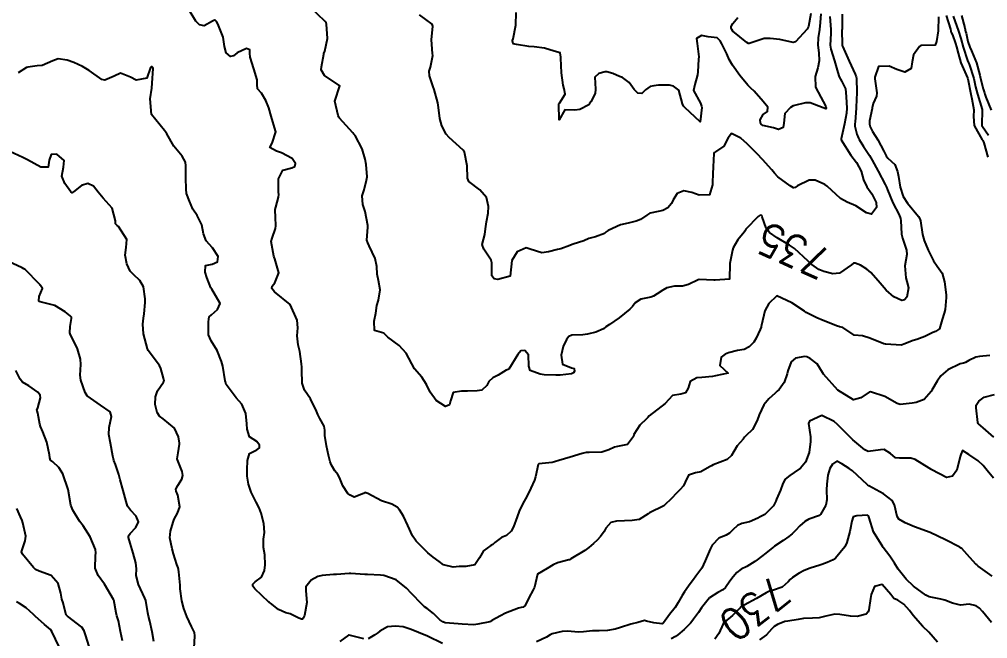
# Model space of a CAD drawing. Header units: metres. Extents: x 318500 to 325275, y 7408834 to 7428799.
# Drawn here: x 320105 to 320228.5, y 7412540.7 to 7412619.7 of the extents above; entities that cross this region are included whole.
import ezdxf
from ezdxf.enums import TextEntityAlignment as Align

# ---------------------------------------------------------------- set-up
doc = ezdxf.new("R2010")
doc.units = ezdxf.units.M
doc.header["$MEASUREMENT"] = 0
for name, color, linetype in [('Cotas', 45, 'Continuous'), ('Curvas de Nivel 1m', 11, 'Continuous'), ('Curvas de Nivel 5m', 15, 'Continuous'), ('Linha Férrea', 20, 'Continuous')]:
    doc.layers.add(name, color=color, linetype=linetype)
doc.styles.add('Style-STANDARD', font='STANDARD.shx')

msp = doc.modelspace()

# ---------------------------------------------------------------- linework, layer by layer
at = {"layer": 'Curvas de Nivel 1m', "flags": 128}
for points, elevation in [([(320222.23, 7412620), (320222.17, 7412618.22), (320221.98, 7412616.88), (320221.78, 7412616.42), (320219.97, 7412616.37), (320219.79, 7412616.24), (320219.02, 7412615.19), (320218.88, 7412614.26), (320218.75, 7412613.43), (320217.92, 7412612.94), (320216.92, 7412613.29), (320215.93, 7412613.74), (320214.55, 7412613.69), (320214.1, 7412612.32), (320214.12, 7412612.11), (320214.35, 7412610.32), (320214.31, 7412609.89), (320213.87, 7412608.94), (320213.76, 7412608.42), (320213.75, 7412608.32), (320213.42, 7412606.74), (320213.4, 7412606.33), (320213.49, 7412605.99), (320213.82, 7412605.37), (320214.48, 7412604.31), (320215.23, 7412602.86), (320215.53, 7412602.3), (320215.78, 7412602), (320216.67, 7412601.19), (320217, 7412600.28), (320217.11, 7412599.65), (320217.34, 7412598.28), (320217.71, 7412597.1), (320218.28, 7412596.26), (320219.67, 7412594.53), (320219.84, 7412594.24), (320219.91, 7412593.99), (320220.17, 7412592.23), (320220.39, 7412591.48), (320220.92, 7412590.23), (320221.6, 7412588.87), (320222.07, 7412588.21), (320222.67, 7412587.29), (320222.99, 7412586.2), (320223.21, 7412584.53), (320223.22, 7412584.19), (320223.06, 7412582.65), (320222.94, 7412582.2), (320222.68, 7412581.38), (320222.34, 7412580.21), (320221.82, 7412579.88), (320221.48, 7412579.72), (320220.48, 7412579.23), (320219.47, 7412578.86), (320219, 7412578.71), (320217.82, 7412578.26), (320217.57, 7412578.15), (320217.46, 7412578.13), (320215.52, 7412578.24), (320215.46, 7412578.25), (320215.24, 7412578.3), (320213.47, 7412579), (320212.52, 7412579.29), (320211.48, 7412579.39), (320210.01, 7412580.37), (320209.59, 7412580.47), (320209.49, 7412580.49), (320209.35, 7412580.53), (320207.5, 7412581.27), (320206.7, 7412581.61), (320205.51, 7412582.19), (320205.36, 7412582.28), (320205.15, 7412582.44), (320203.53, 7412583.53), (320201.62, 7412584.4), (320201.54, 7412584.38), (320200.58, 7412583.44), (320200.09, 7412582.5), (320199.66, 7412580.67), (320199.62, 7412580.51), (320199.59, 7412580.41), (320199.48, 7412580.11), (320198.98, 7412579), (320198.67, 7412578.52), (320198.09, 7412577.89), (320197.45, 7412577.57), (320196.58, 7412577.42), (320195.44, 7412577.15), (320195.02, 7412576.99), (320194.52, 7412576.57), (320194.35, 7412575.51), (320195.41, 7412574.56), (320193.78, 7412574.21), (320193.4, 7412574.11), (320192.04, 7412573.97), (320191.4, 7412573.96), (320190.55, 7412573.47), (320190.28, 7412572.63), (320189.96, 7412572.05), (320189.37, 7412571.88), (320188.31, 7412571.71), (320187.35, 7412570.67), (320185.33, 7412569.1), (320185.15, 7412568.88), (320184.99, 7412568.7), (320184.14, 7412567.89), (320183.35, 7412566.72), (320183.34, 7412566.68), (320183.3, 7412566.46), (320182.56, 7412565.45), (320181.28, 7412565.19), (320180.91, 7412565.12), (320180.19, 7412564.77), (320179.27, 7412564.46), (320177.65, 7412564.41), (320177.27, 7412564.41), (320176.75, 7412564.29), (320175.26, 7412563.81), (320173.78, 7412563.38), (320173.25, 7412563.22), (320172.96, 7412563.16), (320171.25, 7412562.96), (320171.14, 7412562.88), (320170.8, 7412561.31), (320170.68, 7412560.89), (320170.23, 7412559.87), (320169.77, 7412558.9), (320169.18, 7412557.82), (320168.73, 7412556.92), (320168.46, 7412556.22), (320168, 7412554.93), (320167.71, 7412554.36), (320167.12, 7412553.84), (320166.5, 7412553.56), (320165.64, 7412552.95), (320165.37, 7412552.69), (320165.1, 7412552.55), (320164.18, 7412551.88), (320163.66, 7412550.98), (320163.07, 7412550.07), (320161.94, 7412549.88), (320161.07, 7412549.89), (320160.31, 7412549.79), (320159.07, 7412550.09), (320158.51, 7412550.49), (320157.78, 7412551.06), (320157.09, 7412551.61), (320155.58, 7412553.09), (320155.12, 7412553.8), (320154.54, 7412555.11), (320153.96, 7412556.3), (320153.49, 7412557.12), (320153.16, 7412557.43), (320152.49, 7412557.81), (320151.18, 7412558.27), (320149.42, 7412559.18), (320149.19, 7412559.29), (320149.07, 7412559.31), (320148.86, 7412559.18), (320147.68, 7412558.7), (320147.19, 7412558.96), (320146.87, 7412559.2), (320146.26, 7412560.16), (320145.83, 7412561.22), (320145.61, 7412561.61), (320145.23, 7412562.06), (320144.79, 7412562.79), (320144.64, 7412563.24), (320144.42, 7412564.07), (320144.14, 7412565.25), (320143.94, 7412566.6), (320143.93, 7412567.25), (320143.85, 7412567.79), (320143.31, 7412568.76), (320143.05, 7412569.26), (320142.88, 7412569.71), (320142.12, 7412571.27), (320141.37, 7412572.36), (320141.07, 7412573.28), (320141.03, 7412574.92), (320141.02, 7412575.29), (320140.97, 7412575.72), (320140.75, 7412577.29), (320140.56, 7412578.18), (320140.43, 7412579.3), (320140.51, 7412580.33), (320140.4, 7412581.3), (320139.51, 7412583.31), (320137.53, 7412584.94), (320137.18, 7412585.34), (320137.23, 7412585.66), (320137.55, 7412586.06), (320138.1, 7412587.33), (320137.59, 7412589.15), (320137.5, 7412589.34), (320137.45, 7412589.48), (320137.1, 7412591.35), (320137.21, 7412591.76), (320137.64, 7412593.01), (320137.69, 7412593.34), (320137.66, 7412594.47), (320137.6, 7412595.34), (320137.6, 7412595.42), (320137.68, 7412595.74), (320138.04, 7412596.99), (320138.06, 7412597.33), (320138.03, 7412597.66), (320138.03, 7412599.34), (320138.61, 7412600.45), (320139.74, 7412600.73), (320140.14, 7412600.9), (320140.21, 7412601.3), (320139.76, 7412601.95), (320138.42, 7412602.68), (320137.77, 7412602.86), (320136.95, 7412603.35), (320137.24, 7412603.9), (320137.68, 7412605.34), (320137.66, 7412605.48), (320137.09, 7412607.35), (320136.79, 7412608.41), (320136.42, 7412609.35), (320135.87, 7412610.28), (320135.34, 7412610.83), (320135.32, 7412611.37), (320135.3, 7412611.96), (320134.88, 7412613.38), (320134.42, 7412614.89), (320134.39, 7412615.38), (320134.37, 7412615.81), (320133.95, 7412615.97), (320132.78, 7412615.41), (320132.3, 7412615.05), (320131.93, 7412614.94), (320131.36, 7412615.43), (320131.13, 7412616.24), (320130.96, 7412617.43), (320130.29, 7412619.13), (320130.11, 7412619.44), (320129.99, 7412619.57), (320129.86, 7412619.58), (320129.63, 7412619.45), (320128.55, 7412618.89), (320127.98, 7412619.02), (320127.48, 7412619.48), (320126.63, 7412620.87)], 734), ([(320207.21, 7412620.41), (320207.13, 7412619.28), (320207.06, 7412618.41), (320206.89, 7412617.33), (320206.85, 7412616.42), (320206.95, 7412615.42), (320207.01, 7412614.41), (320206.83, 7412613.51), (320206.48, 7412612.42), (320206.53, 7412611.05), (320206.88, 7412610.42), (320207.86, 7412608.59), (320207.9, 7412608.4), (320207.89, 7412608.37), (320207.86, 7412608.29), (320207.53, 7412608.4), (320205.87, 7412609.03), (320205.25, 7412609.06), (320203.86, 7412608.72), (320203.68, 7412608.65), (320203.34, 7412608.47), (320202.64, 7412607.68), (320202.5, 7412606.47), (320202.4, 7412605.9), (320201.82, 7412605.66), (320201.19, 7412605.86), (320199.83, 7412606.16), (320199.62, 7412606.31), (320199.52, 7412606.51), (320199.48, 7412606.87), (320199.85, 7412607.55), (320200.4, 7412607.95), (320200.44, 7412608.5), (320199.87, 7412609.22), (320198.71, 7412610.53), (320198.29, 7412610.93), (320197.9, 7412611.3), (320196.86, 7412612.55), (320195.93, 7412613.85), (320195.52, 7412614.57), (320195.23, 7412615.29), (320194.58, 7412616.58), (320194.36, 7412616.97), (320193.98, 7412617.34), (320192.83, 7412617.46), (320191.98, 7412617.63), (320191.34, 7412617.26), (320191.44, 7412616.63), (320191.64, 7412614.93), (320191.63, 7412614.62), (320191.53, 7412613.01), (320191.49, 7412612.62), (320191.13, 7412611.4), (320190.95, 7412610.63), (320191.87, 7412609.01), (320192, 7412608.62), (320192.03, 7412608.44), (320191.83, 7412606.62), (320189.86, 7412608.46), (320189.68, 7412608.64), (320189.58, 7412608.93), (320189.12, 7412610.65), (320188.42, 7412611.19), (320187.9, 7412611.31), (320186.5, 7412611.29), (320185.9, 7412611.23), (320185.45, 7412611.15), (320184.86, 7412610.71), (320184.37, 7412610.23), (320183.88, 7412610.26), (320183.42, 7412610.73), (320182.78, 7412611.62), (320181.91, 7412612.26), (320181.55, 7412612.4), (320180.68, 7412612.77), (320179.91, 7412612.99), (320179.71, 7412612.98), (320178.89, 7412612.79), (320178.39, 7412612.31), (320178.45, 7412610.79), (320178.43, 7412610.25), (320177.87, 7412609.16), (320177.72, 7412608.94), (320177.6, 7412608.8), (320176.48, 7412608.19), (320175.85, 7412608.12), (320174.56, 7412608.14), (320173.83, 7412606.86), (320173.78, 7412608.86), (320173.79, 7412608.93), (320173.86, 7412609.01), (320174.59, 7412610.14), (320174.48, 7412610.85), (320174.36, 7412611.32), (320174.14, 7412612.86), (320174.06, 7412614.73), (320174.06, 7412614.86), (320173.95, 7412615.41), (320173.19, 7412615.62), (320171.96, 7412616.01), (320170.66, 7412616.2), (320169.96, 7412616.23), (320168.39, 7412616.5), (320167.96, 7412616.58), (320167.9, 7412616.94), (320167.9, 7412617.01), (320167.97, 7412617.21), (320168.32, 7412618.94), (320168.36, 7412620.59)], 737), ([(320205.93, 7412620.43), (320205.63, 7412618.8), (320205.46, 7412618.44), (320203.97, 7412616.85), (320203.69, 7412616.74), (320201.98, 7412617.12), (320200.75, 7412617.27), (320199.98, 7412617.24), (320198.06, 7412616.63), (320197.97, 7412616.62), (320197.78, 7412616.73), (320195.99, 7412618.2), (320195.84, 7412618.41), (320195.78, 7412618.56), (320195.76, 7412618.79), (320196, 7412619.16), (320196.63, 7412619.94)], 738), ([(320208.36, 7412620.05), (320208.47, 7412618.4), (320208.47, 7412617.91), (320208.4, 7412616.4), (320208.48, 7412615.88), (320208.95, 7412614.39), (320209.37, 7412612.93), (320209.54, 7412612.38), (320209.9, 7412611.76), (320210.35, 7412610.83), (320210.41, 7412610.37), (320210.43, 7412609.82), (320210.52, 7412608.37), (320210.49, 7412607.73), (320210.23, 7412606.37), (320209.81, 7412604.47), (320209.79, 7412604.4), (320209.79, 7412604.38), (320209.81, 7412604.33), (320211.03, 7412602.36), (320211.77, 7412601.42), (320212.35, 7412600.34), (320212.64, 7412599.23), (320213.08, 7412598.33), (320213.72, 7412597.44), (320214.25, 7412596.31), (320214.33, 7412595.67), (320213.68, 7412594.84), (320213.02, 7412594.99), (320211.69, 7412595.9), (320210.58, 7412596.37), (320209.71, 7412596.84), (320208.01, 7412598.4), (320207.73, 7412598.62), (320206.49, 7412599.17), (320205.74, 7412599.16), (320204.23, 7412598.45), (320203.95, 7412598.23), (320203.73, 7412598.21), (320203.31, 7412598.46), (320201.74, 7412599.61), (320201.32, 7412600.06), (320200.97, 7412600.49), (320199.77, 7412601.81), (320199.09, 7412602.52), (320197.8, 7412603.8), (320197.01, 7412604.55), (320195.82, 7412605.14), (320195.38, 7412604.57), (320194.84, 7412603.53), (320193.78, 7412602.77), (320193.66, 7412602.71), (320193.55, 7412602.59), (320193.49, 7412600.86), (320193.48, 7412600.59), (320193.45, 7412600.3), (320193.4, 7412598.6), (320193.02, 7412597.3), (320191.71, 7412597.26), (320190.74, 7412597.6), (320189.72, 7412597.81), (320188.88, 7412597.48), (320188.39, 7412596.66), (320188.16, 7412596.19), (320187.68, 7412595.66), (320187.06, 7412595.3), (320185.67, 7412595.02), (320185.4, 7412594.97), (320185, 7412594.71), (320184.22, 7412594.16), (320183.66, 7412593.96), (320182.62, 7412593.7), (320181.66, 7412593.47), (320180.08, 7412592.77), (320179.85, 7412592.58), (320179.64, 7412592.36), (320178.47, 7412591.96), (320177.63, 7412591.74), (320176.99, 7412591.45), (320175.62, 7412591.01), (320175.49, 7412590.97), (320175.2, 7412590.84), (320174.03, 7412590.43), (320173.61, 7412590.34), (320172.46, 7412590.01), (320171.61, 7412589.89), (320170.13, 7412590.39), (320169.61, 7412590.52), (320168.5, 7412590.03), (320167.81, 7412588.94), (320167.57, 7412586.94), (320166.02, 7412586.49), (320165.56, 7412586.57), (320165.25, 7412586.96), (320165.24, 7412588.62), (320165.17, 7412588.97), (320164.23, 7412590.36), (320164.03, 7412590.98), (320164.37, 7412592.24), (320164.44, 7412592.98), (320164.55, 7412593.87), (320164.76, 7412594.97), (320164.84, 7412595.81), (320164.58, 7412596.98), (320163.71, 7412597.95), (320162.31, 7412599.01), (320162.14, 7412599.42), (320162.1, 7412601.01), (320161.78, 7412602.76), (320161.61, 7412603.02), (320159.8, 7412604.62), (320159.42, 7412605.05), (320158.87, 7412606.11), (320158.62, 7412607.06), (320158.45, 7412608.46), (320158.36, 7412609.06), (320157.89, 7412610.76), (320157.78, 7412611.07), (320157.3, 7412612.47), (320157.25, 7412613.08), (320157.42, 7412613.58), (320157.72, 7412615.07), (320157.7, 7412615.32), (320157.54, 7412617.08), (320157.72, 7412618.81), (320157.64, 7412619.08), (320156.01, 7412620.29)], 736), ([(320223.2, 7412620.2), (320223.75, 7412618.43), (320223.8, 7412618.19), (320223.82, 7412618.03), (320223.99, 7412617.71), (320224.4, 7412616.61), (320224.53, 7412616.18), (320224.74, 7412615.4), (320225.09, 7412614.17), (320225.91, 7412612.23), (320225.94, 7412612.16), (320225.95, 7412612.12), (320226.34, 7412610.16), (320226.48, 7412609.56), (320226.72, 7412608.15), (320226.69, 7412607.31), (320226.77, 7412606.15), (320227.81, 7412604.33), (320227.89, 7412604.22), (320227.93, 7412604.14), (320228, 7412603.94), (320228.53, 7412602.13)], 733), ([(320224.1, 7412620.11), (320224.78, 7412618.18), (320225.05, 7412617.25), (320225.35, 7412616.17), (320225.94, 7412614.45), (320226.06, 7412614.16), (320226.13, 7412613.97), (320226.71, 7412612.15), (320226.96, 7412611.09), (320227.18, 7412610.15), (320227.8, 7412608.2), (320227.81, 7412608.14), (320227.76, 7412606.21), (320227.77, 7412606.14), (320227.83, 7412606.04), (320228.6, 7412604.91)], 732), ([(320225.16, 7412620.17), (320225.56, 7412618.6), (320225.68, 7412618.16), (320225.74, 7412617.92), (320225.98, 7412616.88), (320226.21, 7412616.16), (320226.42, 7412615.69), (320227.08, 7412614.15), (320227.48, 7412612.58), (320227.57, 7412612.14), (320227.9, 7412610.84), (320228.1, 7412610.34), (320228.14, 7412610.14), (320228.26, 7412609.76), (320228.93, 7412608.12)], 731), ([(320228.78, 7412576.78), (320227.44, 7412576.69), (320227, 7412576.58), (320226.1, 7412576.15), (320225.68, 7412575.91), (320225.43, 7412575.84), (320225, 7412575.75), (320223.42, 7412574.98), (320222.52, 7412574.2), (320222.07, 7412573.54), (320221.38, 7412572.37), (320221.32, 7412572.28), (320221.29, 7412572.22), (320220.39, 7412571.2), (320219.36, 7412570.82), (320218.88, 7412570.73), (320217.35, 7412570.54), (320216.95, 7412570.68), (320215.37, 7412571.58), (320213.53, 7412572.17), (320213.38, 7412572.13), (320212.32, 7412571.38), (320211.36, 7412571.16), (320209.38, 7412572.38), (320207.57, 7412574.4), (320207.41, 7412574.65), (320206.73, 7412575.72), (320205.84, 7412576.42), (320205.43, 7412576.62), (320205.19, 7412576.68), (320203.97, 7412576.45), (320203.43, 7412575.98), (320203.02, 7412574.86), (320202.93, 7412574.46), (320202.52, 7412573.34), (320201.88, 7412572.48), (320201.63, 7412572.23), (320201.37, 7412572), (320200.58, 7412571.27), (320199.95, 7412570.5), (320199.34, 7412569.22), (320199.1, 7412568.51), (320198.5, 7412567.34), (320197.65, 7412566.53), (320197.47, 7412566.36), (320197.29, 7412566.12), (320196.53, 7412565.29), (320196.1, 7412564.55), (320195.8, 7412564.02), (320195.26, 7412563.52), (320193.5, 7412562.84), (320193.25, 7412562.73), (320193.03, 7412562.59), (320191.89, 7412561.96), (320191.24, 7412561.81), (320190.35, 7412561.51), (320189.91, 7412560.63), (320189.69, 7412560.15), (320189.21, 7412559.65), (320188.7, 7412559.15), (320188.27, 7412558.65), (320187.18, 7412557.63), (320185.38, 7412556.7), (320185.22, 7412556.65), (320185.17, 7412556.61), (320184.02, 7412555.85), (320183.16, 7412555.75), (320182.18, 7412555.71), (320181.15, 7412555.65), (320180.44, 7412555.47), (320179.8, 7412554.77), (320179.58, 7412554.33), (320179.12, 7412553.68), (320178.67, 7412553.24), (320178.21, 7412552.79), (320177.61, 7412552.29), (320177.1, 7412551.93), (320175.33, 7412550.83), (320175.17, 7412550.74), (320175.09, 7412550.71), (320173.61, 7412550.32), (320173.08, 7412550.1), (320172.31, 7412549.63), (320171.06, 7412548.88), (320170.67, 7412547.25), (320170.51, 7412546.89), (320169.98, 7412545.86), (320169.5, 7412544.9), (320169.23, 7412544.68), (320169.01, 7412544.64), (320168.66, 7412544.57), (320166.99, 7412543.91), (320166.34, 7412543.59), (320165.23, 7412542.96), (320165.07, 7412542.87), (320164.98, 7412542.83), (320163.47, 7412542.49), (320162.97, 7412542.43), (320161.47, 7412542.51), (320160.97, 7412542.56), (320159.31, 7412542.7), (320158.98, 7412542.79), (320158.6, 7412543.05), (320157.82, 7412543.89), (320156.99, 7412544.5), (320156.66, 7412544.74), (320156.31, 7412545.08), (320155.02, 7412546.44), (320154.37, 7412547.11), (320153.05, 7412548.15), (320151.47, 7412548.73), (320151.05, 7412548.76), (320149.39, 7412548.84), (320149.06, 7412548.87), (320147.26, 7412548.99), (320147.06, 7412548.99), (320145.43, 7412548.85), (320145.05, 7412548.84), (320143.59, 7412548.72), (320143.05, 7412548.59), (320142.19, 7412548.12), (320141.54, 7412547.27), (320141.54, 7412546.76), (320141.64, 7412545.27), (320141.34, 7412543.63), (320141.2, 7412543.28), (320141.09, 7412543.17), (320140.98, 7412543.15), (320140.63, 7412543.29), (320139.53, 7412543.85), (320138.99, 7412543.97), (320138.04, 7412544.37), (320137, 7412545.19), (320136.91, 7412545.26), (320136.82, 7412545.34), (320135.03, 7412547.03), (320134.76, 7412547.36), (320134.76, 7412547.63), (320135.04, 7412547.92), (320135.87, 7412548.53), (320136.26, 7412549.35), (320136.34, 7412550.08), (320136.29, 7412551.35), (320136.13, 7412552.31), (320136.13, 7412553.35), (320136.26, 7412554.21), (320136.17, 7412555.35), (320135.83, 7412556.67), (320135.55, 7412557.36), (320135.17, 7412558.08), (320134.55, 7412559.37), (320134.21, 7412560.36), (320134.06, 7412561.38), (320134.06, 7412562.21), (320134.1, 7412563.38), (320134.34, 7412564.29), (320135.26, 7412564.74), (320135.61, 7412565.01), (320135.62, 7412565.36), (320135.28, 7412565.84), (320134.34, 7412566.43), (320134.03, 7412567.38), (320134, 7412568.08), (320133.85, 7412569.38), (320133.34, 7412570.58), (320132.64, 7412571.4), (320131.38, 7412573.1), (320131.26, 7412573.42), (320131.24, 7412573.56), (320130.94, 7412575.42), (320130.78, 7412576.05), (320130.2, 7412577.43), (320129.45, 7412578.65), (320129.11, 7412579.45), (320129.12, 7412581.09), (320129.14, 7412581.45), (320129.21, 7412581.72), (320129.49, 7412582.01), (320130.26, 7412582.67), (320130.58, 7412583.43), (320129.54, 7412585.28), (320129.42, 7412585.44), (320128.88, 7412586.77), (320128.68, 7412587.45), (320128.74, 7412588.28), (320129.57, 7412588.44), (320130.25, 7412588.77), (320130.36, 7412589.43), (320129.61, 7412590.52), (320128.82, 7412591.45), (320128.49, 7412592.31), (320128.24, 7412593.46), (320127.66, 7412594.68), (320127.13, 7412595.48), (320126.67, 7412596.5), (320126.32, 7412597.49), (320126.25, 7412598.03), (320126.22, 7412599.49), (320126.21, 7412601.02), (320126.19, 7412601.49), (320125.76, 7412602.22), (320124.7, 7412603.51), (320123.8, 7412605.07), (320123.63, 7412605.35), (320123.48, 7412605.52), (320121.83, 7412607.55), (320121.66, 7412609.55), (320121.87, 7412610.92), (320121.93, 7412611.55), (320122.04, 7412613.42), (320122.02, 7412613.55), (320121.91, 7412613.66), (320121.81, 7412613.66), (320121.7, 7412613.55), (320121.25, 7412612.2), (320119.89, 7412611.93), (320119.15, 7412612.33), (320117.9, 7412612.83), (320117.06, 7412612.45), (320115.88, 7412611.95), (320115.5, 7412612.02), (320113.9, 7412613.16), (320113.04, 7412613.67), (320111.92, 7412614.18), (320111.1, 7412614.51), (320109.92, 7412614.66), (320109.25, 7412614.39), (320107.91, 7412613.82), (320107.85, 7412613.8), (320107.27, 7412613.75), (320106.06, 7412613.61), (320105.91, 7412613.57), (320104.81, 7412612.86)], 733), ([(320127.27, 7412539.46), (320127.37, 7412541.04), (320127.31, 7412541.46), (320126.96, 7412542.22), (320126.34, 7412543.48), (320125.98, 7412544.49), (320125.72, 7412545.48), (320125.51, 7412547.01), (320125.49, 7412547.49), (320125.34, 7412549.21), (320125.3, 7412549.5), (320125.25, 7412549.68), (320125.07, 7412550.11), (320124.65, 7412551.5), (320124.46, 7412552.13), (320124.16, 7412553.51), (320124.26, 7412554.37), (320124.6, 7412555.51), (320124.73, 7412555.92), (320125.15, 7412556.69), (320125.44, 7412557.5), (320125.18, 7412558.96), (320124.99, 7412559.5), (320124.96, 7412559.74), (320125.2, 7412560.19), (320125.71, 7412561), (320125.83, 7412561.49), (320125.73, 7412562), (320125.24, 7412563.26), (320125.15, 7412563.5), (320125.12, 7412563.62), (320125.25, 7412564.39), (320125.39, 7412565.5), (320125.39, 7412565.62), (320125.28, 7412566.42), (320124.77, 7412567.51), (320123.31, 7412568.7), (320122.84, 7412569.05), (320122.54, 7412569.53), (320122.32, 7412570.55), (320122.34, 7412571.54), (320122.59, 7412572.3), (320123.38, 7412573.38), (320123.43, 7412573.47), (320123.44, 7412573.52), (320123.38, 7412573.89), (320123.03, 7412575.16), (320122.85, 7412575.53), (320121.43, 7412577.44), (320121.37, 7412577.55), (320121.33, 7412577.65), (320120.81, 7412579.56), (320120.72, 7412580.81), (320120.82, 7412581.56), (320120.92, 7412582.13), (320121.04, 7412583.56), (320121.03, 7412584.04), (320120.8, 7412585.56), (320120.34, 7412586.36), (320119.56, 7412587.13), (320119.11, 7412587.58), (320118.68, 7412588.48), (320118.48, 7412589.59), (320118.61, 7412590.58), (320118.68, 7412591.59), (320117.64, 7412593.25), (320117.44, 7412593.41), (320117.25, 7412593.61), (320117.25, 7412594), (320116.8, 7412595.61), (320115.69, 7412596.89), (320115.04, 7412597.64), (320114.45, 7412598.39), (320113.71, 7412598.76), (320112.9, 7412598.48), (320111.9, 7412597.68), (320111.8, 7412597.58), (320111.7, 7412597.54), (320111.54, 7412597.68), (320110.77, 7412598.75), (320110.39, 7412599.7), (320110.61, 7412600.83), (320110.68, 7412601.7), (320109.76, 7412602.48), (320109.03, 7412602.45), (320108.78, 7412601.72), (320108.65, 7412600.82), (320107.74, 7412600.82), (320106.01, 7412601.76), (320105.75, 7412601.91), (320105.44, 7412602.08), (320103.77, 7412602.84)], 732), ([(320122.14, 7412540.32), (320121.93, 7412541.54), (320121.62, 7412542.89), (320121.47, 7412543.54), (320121.38, 7412543.94), (320121.1, 7412545.55), (320121, 7412545.84), (320120.16, 7412547.56), (320119.9, 7412548.71), (320119.91, 7412549.57), (320119.84, 7412550.34), (320119.51, 7412551.57), (320119.1, 7412552.85), (320118.9, 7412553.58), (320118.9, 7412553.79), (320119.12, 7412554.09), (320119.84, 7412554.85), (320120.19, 7412555.56), (320119.87, 7412556.29), (320119.15, 7412557.05), (320118.78, 7412557.58), (320118.59, 7412558.17), (320118.22, 7412559.59), (320117.85, 7412560.95), (320117.68, 7412561.6), (320117.23, 7412562.87), (320117.02, 7412563.39), (320116.97, 7412563.6), (320116.91, 7412563.94), (320116.59, 7412565.61), (320116.38, 7412566.71), (320116.43, 7412567.61), (320116.74, 7412569.03), (320116.56, 7412569.61), (320115.33, 7412570.45), (320113.65, 7412571.66), (320113.36, 7412572.08), (320112.82, 7412573.67), (320112.75, 7412574.31), (320112.81, 7412575.67), (320112.77, 7412576.31), (320112.38, 7412577.67), (320111.46, 7412579.58), (320111.42, 7412579.68), (320111.47, 7412580.52), (320111.65, 7412581.5), (320111.65, 7412581.68), (320111.48, 7412581.85), (320110.81, 7412582.37), (320109.5, 7412583.17), (320107.62, 7412583.63), (320107.51, 7412583.68), (320107.47, 7412583.74), (320107.47, 7412583.79), (320107.52, 7412584.31), (320107.92, 7412585.35), (320107.67, 7412585.74), (320107.62, 7412585.82), (320107.54, 7412585.91), (320105.71, 7412587.76), (320105.56, 7412587.87), (320105.35, 7412587.98), (320103.58, 7412588.81)], 731), ([(320229.3, 7412566.36), (320227.9, 7412567.55), (320227.33, 7412568.08), (320227.28, 7412568.14), (320227.22, 7412568.25), (320227.01, 7412570.14), (320227.02, 7412570.48), (320227.36, 7412570.96), (320228.04, 7412571.46), (320229.38, 7412571.83)], 733), ([(320229.24, 7412561.14), (320228.41, 7412562.12), (320227.9, 7412562.77), (320227.26, 7412563.35), (320226.08, 7412564.15), (320225.28, 7412564.66), (320225.06, 7412564.16), (320225, 7412563.9), (320224.54, 7412562.17), (320224.02, 7412561.4), (320223.24, 7412561.23), (320221.35, 7412562.22), (320221.3, 7412562.27), (320221.25, 7412562.3), (320221.05, 7412562.42), (320219.26, 7412563.51), (320218.7, 7412563.69), (320217.26, 7412563.7), (320216.75, 7412563.76), (320216.11, 7412564.29), (320215.28, 7412564.79), (320214.81, 7412564.78), (320213.27, 7412564.56), (320212.82, 7412564.78), (320211.3, 7412566.05), (320210.95, 7412566.36), (320209.32, 7412567.98), (320208.92, 7412568.38), (320207.34, 7412569.15), (320205.75, 7412568.42), (320205.65, 7412568.1), (320205.89, 7412566.42), (320205.9, 7412565.81), (320205.72, 7412564.42), (320205.26, 7412563.18), (320204.63, 7412562.44), (320203.83, 7412561.87), (320203.24, 7412561.49), (320202.68, 7412561.01), (320202.38, 7412560.47), (320202.06, 7412559.61), (320201.57, 7412558.48), (320201.46, 7412558.21), (320201.18, 7412557.62), (320200.05, 7412556.5), (320199.46, 7412556.21), (320199.16, 7412556.06), (320198.11, 7412555.57), (320197.15, 7412555.34), (320196.58, 7412555.12), (320196, 7412554.55), (320195.57, 7412554.12), (320195.13, 7412553.89), (320194.22, 7412553.48), (320193.37, 7412552.59), (320193.11, 7412552.1), (320192.47, 7412550.6), (320192.04, 7412549.65), (320191.29, 7412548.62), (320191.18, 7412548.5), (320191.06, 7412548.36), (320190.33, 7412547.34), (320189.82, 7412546.63), (320189.51, 7412546.15), (320189.02, 7412545.28), (320188.62, 7412544.65), (320187.93, 7412543.73), (320187.16, 7412542.67), (320187.07, 7412542.58), (320186.98, 7412542.55), (320185.91, 7412542.69), (320184.98, 7412542.91), (320184.72, 7412542.97), (320183.86, 7412542.71), (320183.14, 7412542.56), (320182.98, 7412542.52), (320181.64, 7412542.07), (320180.97, 7412541.87), (320180.01, 7412541.72), (320178.96, 7412541.68), (320178.07, 7412541.67), (320176.96, 7412541.54), (320176.28, 7412541.49), (320174.96, 7412541.61), (320174.21, 7412541.59), (320172.96, 7412541.28), (320172.67, 7412541.14), (320172.2, 7412540.86), (320170.94, 7412540.26)], 732), ([(320229.07, 7412548.63), (320227.3, 7412549.92), (320227.09, 7412550.1), (320227.04, 7412550.14), (320226.22, 7412551.02), (320225.18, 7412552.16), (320225.11, 7412552.22), (320224.95, 7412552.32), (320223.13, 7412553.27), (320221.14, 7412554.22), (320219.15, 7412554.94), (320217.98, 7412555.44), (320217.16, 7412555.91), (320216.97, 7412556.27), (320216.63, 7412557.72), (320216.3, 7412558.28), (320215.2, 7412559.14), (320213.35, 7412560.18), (320213.22, 7412560.26), (320213.13, 7412560.32), (320211.25, 7412562.08), (320210.84, 7412562.36), (320209.88, 7412562.99), (320209.26, 7412563.33), (320208.7, 7412562.94), (320208.36, 7412562.39), (320208.1, 7412561.53), (320207.98, 7412560.39), (320207.94, 7412559.66), (320207.96, 7412558.39), (320207.86, 7412557.71), (320207.17, 7412556.51), (320207.03, 7412556.4), (320205.68, 7412555.91), (320205.16, 7412555.62), (320204.53, 7412555.06), (320203.98, 7412554.45), (320203.56, 7412554.03), (320203.13, 7412553.71), (320202.39, 7412553.2), (320201.32, 7412552.48), (320201.21, 7412552.38), (320201.11, 7412552.28), (320200.18, 7412551.58), (320199.09, 7412550.74), (320198.8, 7412550.51), (320197.76, 7412549.85), (320197.07, 7412549.51), (320196.5, 7412549.12), (320196.03, 7412548.55), (320195.61, 7412547.99), (320195.04, 7412547.2), (320194.71, 7412546.89), (320194.09, 7412546.57), (320193.02, 7412545.86), (320191.98, 7412544.61), (320191.6, 7412544.01), (320190.99, 7412543.17), (320190.75, 7412542.85), (320190.57, 7412542.62), (320189.78, 7412541.82), (320188.96, 7412541.13), (320188.67, 7412540.93), (320188.13, 7412540.65)], 731), ([(320113.89, 7412539.64), (320113.43, 7412541.16), (320113.25, 7412541.65), (320112.96, 7412542.11), (320111.13, 7412543.52), (320110.98, 7412543.64), (320110.96, 7412543.68), (320110.55, 7412545.24), (320110.38, 7412545.69), (320110.26, 7412546.45), (320109.94, 7412547.7), (320109.04, 7412548.71), (320107.52, 7412549.26), (320107.06, 7412549.48), (320106.78, 7412549.74), (320105.38, 7412551.45), (320105.27, 7412551.76), (320105.72, 7412553.13), (320105.81, 7412553.75), (320105.44, 7412555.45), (320105.33, 7412555.76), (320105.14, 7412556.23), (320104.67, 7412557.29)], 729), ([(320222.11, 7412540.2), (320220.97, 7412541.48), (320220.24, 7412542.23), (320219, 7412543.63), (320218.52, 7412544.25), (320217.81, 7412545.05), (320217.02, 7412545.56), (320216.54, 7412545.79), (320216.15, 7412546.28), (320215.05, 7412547.57), (320214.05, 7412547.3), (320213.64, 7412546.31), (320213.56, 7412545.78), (320213.34, 7412544.32), (320213.26, 7412544.07), (320213, 7412543.8), (320211.86, 7412543.47), (320211, 7412543.53), (320209.63, 7412543.74), (320209, 7412543.77), (320207.85, 7412543.54), (320206.99, 7412543.31), (320206.15, 7412543.26), (320204.99, 7412543.23), (320204.33, 7412543.1), (320202.99, 7412542.91), (320202.61, 7412542.84), (320201.68, 7412542.47), (320201.25, 7412542.2), (320200.97, 7412541.91), (320200.28, 7412541.17), (320199.37, 7412540.5)], 729), ([(320110.01, 7412539.69), (320109.18, 7412541.48), (320109.05, 7412541.71), (320108.95, 7412541.82), (320108.21, 7412542.47), (320106.98, 7412543.53), (320106.77, 7412543.73), (320105.83, 7412544.59), (320104.99, 7412545.14), (320104.6, 7412545.37)], 728), ([(320158.94, 7412540.05), (320157.03, 7412540.99), (320156.95, 7412541.03), (320156.85, 7412541.07), (320154.96, 7412541.83), (320153.93, 7412542.15), (320152.97, 7412542.26), (320151.95, 7412542.15), (320150.96, 7412541.6), (320150.7, 7412541.4), (320150.34, 7412541.16), (320149.48, 7412540.63)], 732), ([(320148.94, 7412540.63), (320147.03, 7412541.12), (320146.95, 7412541.1), (320145.86, 7412540.29)], 732)]:
    msp.add_lwpolyline(points, dxfattribs=dict(at, elevation=elevation))
at = {"layer": 'Curvas de Nivel 5m', "flags": 128}
for points, elevation in [([(320209.94, 7412620.38), (320209.92, 7412618.46), (320209.91, 7412618.38), (320209.92, 7412616.43), (320209.93, 7412616.38), (320209.97, 7412616.27), (320210.83, 7412614.37), (320211.58, 7412612.69), (320211.73, 7412612.35), (320211.76, 7412612.2), (320211.8, 7412610.35), (320211.73, 7412608.49), (320211.72, 7412608.35), (320211.58, 7412606.61), (320211.54, 7412606.35), (320211.53, 7412606.05), (320211.82, 7412605.03), (320212, 7412604.53), (320212.09, 7412604.35), (320212.65, 7412603.49), (320213.4, 7412602.33), (320213.77, 7412601.72), (320214.54, 7412600.31), (320215.43, 7412598.61), (320215.58, 7412598.3), (320215.72, 7412597.93), (320216.41, 7412596.29), (320217.21, 7412594.74), (320217.39, 7412594.27), (320217.4, 7412594.01), (320217.5, 7412592.27), (320217.64, 7412591.77), (320218.13, 7412590.26), (320218.18, 7412589.69), (320217.93, 7412588.26), (320218.04, 7412586.72), (320218.18, 7412586.26), (320218.38, 7412585.43), (320218.18, 7412584.26), (320217.88, 7412583.92), (320217.53, 7412583.82), (320216.54, 7412584.28), (320215.55, 7412585.13), (320214.54, 7412586.31), (320213.58, 7412587.39), (320213.07, 7412587.81), (320212.28, 7412588.34), (320211.59, 7412588.58), (320211.38, 7412588.57), (320211.14, 7412588.36), (320209.58, 7412587.31), (320208.75, 7412587.22), (320207.58, 7412587.52), (320206.96, 7412587.78), (320206.07, 7412588.42), (320205.6, 7412588.83), (320203.84, 7412590.46), (320203.62, 7412590.63), (320203.23, 7412590.86), (320201.64, 7412591.83), (320200.67, 7412592.49), (320200.23, 7412593.07), (320199.75, 7412594.51), (320199.67, 7412594.66), (320199.49, 7412594.69), (320199.24, 7412594.52), (320197.65, 7412592.92), (320197.52, 7412592.68), (320197.44, 7412592.54), (320196.64, 7412591.55), (320196.03, 7412590.56), (320195.93, 7412590.24), (320195.59, 7412588.56), (320195.57, 7412586.56), (320193.74, 7412586.42), (320193.57, 7412586.42), (320191.7, 7412586.49), (320191.57, 7412586.46), (320190.35, 7412585.84), (320189.56, 7412585.65), (320188.55, 7412585.66), (320187.55, 7412585.43), (320187.08, 7412585.14), (320186.35, 7412584.69), (320185.86, 7412584.37), (320185.53, 7412584.26), (320184.25, 7412583.99), (320183.52, 7412583.5), (320183.17, 7412583.07), (320182.87, 7412582.73), (320181.5, 7412581.61), (320180.24, 7412580.77), (320179.81, 7412580.45), (320179.48, 7412580.2), (320178.5, 7412579.76), (320177.47, 7412579.53), (320176.84, 7412579.44), (320175.47, 7412579.38), (320175.08, 7412579.23), (320174.77, 7412578.84), (320174.34, 7412577.95), (320174.09, 7412576.85), (320174.27, 7412575.7), (320175.41, 7412575.23), (320175.75, 7412575.16), (320175.78, 7412574.82), (320175.66, 7412574.58), (320175.4, 7412574.46), (320173.97, 7412574.28), (320173.4, 7412574.27), (320171.93, 7412574.35), (320171.4, 7412574.4), (320170.14, 7412574.9), (320169.95, 7412575.44), (320169.94, 7412576.9), (320169.44, 7412577.44), (320168.94, 7412577.41), (320168.56, 7412576.92), (320167.41, 7412575.05), (320167.35, 7412575), (320167.09, 7412574.94), (320166.07, 7412574.28), (320165.39, 7412573.93), (320164.85, 7412573.5), (320164.59, 7412572.97), (320163.97, 7412572.39), (320163.37, 7412572.31), (320162.13, 7412572.24), (320161.37, 7412572.25), (320160.32, 7412572.08), (320159.96, 7412571.03), (320159.86, 7412570.52), (320159.34, 7412570.29), (320158.13, 7412571.06), (320157.37, 7412572.14), (320156.9, 7412573.08), (320156.32, 7412574.02), (320155.4, 7412575.1), (320154.3, 7412577.11), (320153.44, 7412578.06), (320151.99, 7412579.14), (320151.73, 7412579.41), (320151.46, 7412579.64), (320150.29, 7412579.99), (320150.26, 7412581.17), (320150.46, 7412582.2), (320150.6, 7412583.16), (320150.8, 7412583.88), (320151.02, 7412585.16), (320150.78, 7412586.39), (320150.62, 7412587.16), (320150.57, 7412588.17), (320150.35, 7412589.17), (320149.61, 7412590.81), (320149.42, 7412591.18), (320149.29, 7412591.52), (320149.42, 7412593.18), (320149.42, 7412593.4), (320149.11, 7412595.19), (320148.79, 7412596.08), (320148.69, 7412597.19), (320148.96, 7412597.93), (320149.27, 7412599.18), (320149.33, 7412599.58), (320149.23, 7412601.19), (320149.08, 7412601.86), (320148.69, 7412603.19), (320147.8, 7412604.89), (320147.66, 7412605.06), (320147.52, 7412605.2), (320145.83, 7412607.09), (320145.73, 7412607.23), (320145.63, 7412607.44), (320145.24, 7412609.24), (320145.88, 7412611.23), (320143.9, 7412612.53), (320143.5, 7412613.26), (320143.53, 7412613.65), (320143.82, 7412615.26), (320143.84, 7412615.36), (320143.94, 7412615.62), (320144.27, 7412617.26), (320144.17, 7412619.08), (320144.11, 7412619.26), (320143.99, 7412619.44), (320142.02, 7412621.28)], 735), ([(320118.12, 7412540.39), (320117.88, 7412541.59), (320117.63, 7412542.93), (320117.43, 7412543.59), (320117.33, 7412543.94), (320117.03, 7412545.6), (320117, 7412545.68), (320115.84, 7412547.62), (320115.05, 7412548.74), (320114.64, 7412549.64), (320114.68, 7412551.24), (320114.75, 7412551.63), (320114.68, 7412552.04), (320114, 7412553.65), (320113.13, 7412555.05), (320112.67, 7412555.66), (320111.79, 7412557.04), (320111.53, 7412557.68), (320111.19, 7412559.68), (320110.53, 7412561.69), (320110.03, 7412562.5), (320109.24, 7412563.23), (320108.97, 7412563.45), (320108.86, 7412563.72), (320108.83, 7412564.13), (320108.48, 7412565.72), (320107.96, 7412567.06), (320107.7, 7412567.73), (320107.61, 7412568.05), (320107.32, 7412569.42), (320107.24, 7412569.74), (320107.23, 7412569.84), (320107.33, 7412570.1), (320107.69, 7412571.39), (320107.62, 7412571.74), (320107.36, 7412572.11), (320106.21, 7412572.91), (320105.37, 7412573.41), (320105.1, 7412573.76), (320104.52, 7412574.9)], 730), ([(320228.99, 7412542.74), (320227.83, 7412544.13), (320227.45, 7412544.57), (320227.02, 7412544.85), (320226.12, 7412545.05), (320225.02, 7412544.95), (320224.01, 7412545.17), (320223.02, 7412545.59), (320222.54, 7412545.72), (320221.03, 7412546), (320220.59, 7412546.22), (320219.05, 7412547.36), (320218.08, 7412548.25), (320217.08, 7412549.53), (320216.61, 7412550.28), (320216.02, 7412551.2), (320215.18, 7412552.3), (320215.11, 7412552.39), (320213.95, 7412554.31), (320213.39, 7412556.09), (320213.31, 7412556.32), (320213.17, 7412556.42), (320211.8, 7412556.34), (320211.32, 7412556.19), (320211.16, 7412555.67), (320210.95, 7412554.55), (320210.9, 7412554.35), (320210.53, 7412552.95), (320210.28, 7412552.36), (320209.1, 7412550.93), (320208.77, 7412550.71), (320208.01, 7412550.39), (320207.35, 7412550.13), (320207.08, 7412550.05), (320205.85, 7412549.65), (320205.07, 7412549.37), (320204.46, 7412549.04), (320203.59, 7412548.45), (320203.29, 7412548.22), (320203.05, 7412547.93), (320202.28, 7412547.23), (320201.04, 7412546.82), (320200.77, 7412546.75), (320200.26, 7412546.49), (320199.02, 7412545.8), (320197.42, 7412544.94), (320197.01, 7412544.71), (320196.94, 7412544.62), (320196.88, 7412544.54), (320195.95, 7412543.6), (320194.98, 7412542.82), (320194.84, 7412542.7), (320194.76, 7412542.56), (320194.2, 7412541.33), (320193.68, 7412540.58)], 730)]:
    msp.add_lwpolyline(points, dxfattribs=dict(at, elevation=elevation))
at = {"layer": 'Linha Férrea'}
for points in [[(320008.85, 7411791.35), (320030.52, 7411841.11, -0.005892), (320095.47, 7411981.46, -0.040973), (320184.86, 7412131.82, 0.030174), (320242.25, 7412223.4, 0.087341), (320281.94, 7412354.9, 0.031269), (320283.31, 7412417.5, 0.049266), (320270.59, 7412500.2, 0.016981), (320242.6, 7412592.99, -0.039479), (320216.6, 7412699.69, -0.043029)], [(319999.76, 7411780.13, -0.012111), (320067.92, 7411932.4), (320093.52, 7411986.92, -0.031236), (320158.18, 7412099.32), (320188.3, 7412144.4, 0.023786), (320233.28, 7412216.13, 0.100375), (320277.45, 7412355.71, 0.039979), (320279.28, 7412418.61, 0.052818), (320266.4, 7412501.01, 0.015985), (320243.12, 7412578.11, -0.022066), (320218.66, 7412665.02, -0.057292)]]:
    msp.add_lwpolyline(points, format="xyb", dxfattribs=at)

# ---------------------------------------------------------------- texts
at = {"layer": 'Cotas', "style": 'Style-STANDARD'}
for s, rotation, p in [('735', 155.7359, (320203.71, 7412590.17, 735)), ('730', 217.8492, (320198.8, 7412544.52, 730))]:
    msp.add_text(s, height=4, rotation=rotation, dxfattribs=at).set_placement(p, align=Align.MIDDLE_CENTER)

doc.saveas('drawing.dxf')
